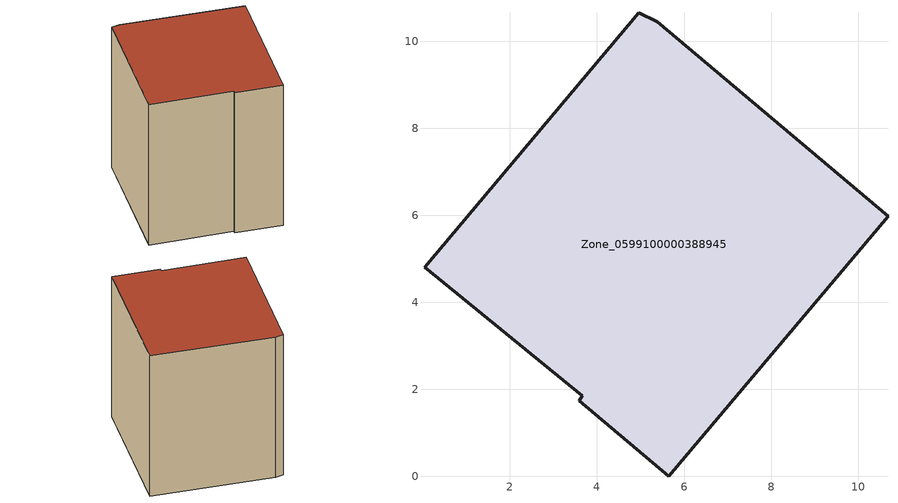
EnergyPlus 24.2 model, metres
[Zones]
Zone_0599100000388945
 floor ground (C_G): 10.69,5.98 5.65,0 3.6,1.73 3.67,1.84 0.04,4.8 4.96,10.65 5.39,10.45 z0
 wall outside (C_F): 5.65,0 10.69,5.98 5.39,10.45 4.96,10.65 0.04,4.8 3.67,1.84 3.6,1.73 5.65,0 z0:8.97
 roof outside (C_R): 3.67,1.84 3.6,1.73 5.65,0 10.69,5.98 5.39,10.45 4.96,10.65 0.04,4.8 z8.97
[BUILDING]
Pand.0599100000388945: North Axis=0; Terrain=City; Loads Convergence Tolerance Value=0.04; Temperature Convergence Tolerance Value=0.4; Solar Distribution=FullExterior; Maximum Number of Warmup Days=25; Minimum Number of Warmup Days=1
[Site:Location]
Rotterdam.The.Hague.AP_ZH_NLD Design_Conditions: Latitude=51.96; Longitude=4.45; Time Zone=1; Elevation=-4.5
[SITE:GROUNDTEMPERATURE:BUILDINGSURFACE]
18, 18, 18, 18, 18, 18, 18, 18, 18, 18, 18, 18
[MATERIAL] Thermal Absorptance=0.9; Solar Absorptance=0.7; Visible Absorptance=0.7
Name | Roughness | Thickness | Conductivity | Density | Specific Heat
G.TC.1992-2005 | MediumSmooth | 0.15 | 0.06 | 540 | 1210
F.TC.1992-2005 | Rough | 0.3 | 0.12 | 1920 | 840
R.TC.1992-2005 | MediumRough | 0.2 | 0.08 | 1500 | 1000
[CONSTRUCTION]
C_G: G.TC.1992-2005
C_F: F.TC.1992-2005
C_R: R.TC.1992-2005
[ZONE]
Zone_0599100000388945: Type=1; Multiplier=1; Ceiling Height=Autocalculate; Volume=Autocalculate; Floor Area=autocalculate; Part of Total Floor Area=Yes
[ZONEINFILTRATION:DESIGNFLOWRATE]
Infil_Zone_0599100000388945: Zone or ZoneList or Space or SpaceList=Zone_0599100000388945; Schedule=AlwaysOn; Design Flow Rate Calculation Method=Flow/Area; Flow Rate per Floor Area=0.0015; Constant Term Coefficient=1; Temperature Term Coefficient=0; Velocity Term Coefficient=0; Velocity Squared Term Coefficient=0
[HVACTEMPLATE:ZONE:IDEALLOADSAIRSYSTEM]
Zone_0599100000388945: Maximum Heating Supply Air Temperature=50; Minimum Cooling Supply Air Temperature=13; Maximum Heating Supply Air Humidity Ratio=0.0156; Minimum Cooling Supply Air Humidity Ratio=0.0077; Heating Limit=NoLimit; Cooling Limit=NoLimit; Dehumidification Control Type=ConstantSensibleHeatRatio; Cooling Sensible Heat Ratio=0.7; Dehumidification Setpoint=60; Humidification Control Type=None; Humidification Setpoint=30; Outdoor Air Method=None; Outdoor Air Flow Rate per Person=0.00944; Outdoor Air Flow Rate per Zone Floor Area=0; Outdoor Air Flow Rate per Zone=0; Demand Controlled Ventilation Type=None; Outdoor Air Economizer Type=NoEconomizer; Heat Recovery Type=None; Sensible Heat Recovery Effectiveness=0.7; Latent Heat Recovery Effectiveness=0.65
[ZONECONTROL:THERMOSTAT]
ThermostatControl_Zone_0599100000388945: Zone or ZoneList=Zone_0599100000388945; Control Type Schedule=DualSetpointControlType; Control 1=Thermostat_Zone_0599100000388945; Temperature Difference Between Cutout And Setpoint=0
[THERMOSTATSETPOINT:DUALSETPOINT]
Thermostat_Zone_0599100000388945: Heating Setpoint Temperature Schedule=HeatingSetpoint_Zone_0599100000388945; Cooling Setpoint Temperature Schedule=CoolingSetpoint_Zone_0599100000388945
[SCHEDULE:COMPACT]
HeatingSetpoint_Zone_0599100000388945: Through: 12/31, For: AllDays, Until: 24:00, 21
CoolingSetpoint_Zone_0599100000388945: Through: 12/31, For: AllDays, Until: 24:00, 24
DualSetpointControlType: Through: 12/31, For: AllDays, Until: 24:00, 4
AlwaysOn: Through: 12/31, For: AllDays, Until: 24:00, 1
